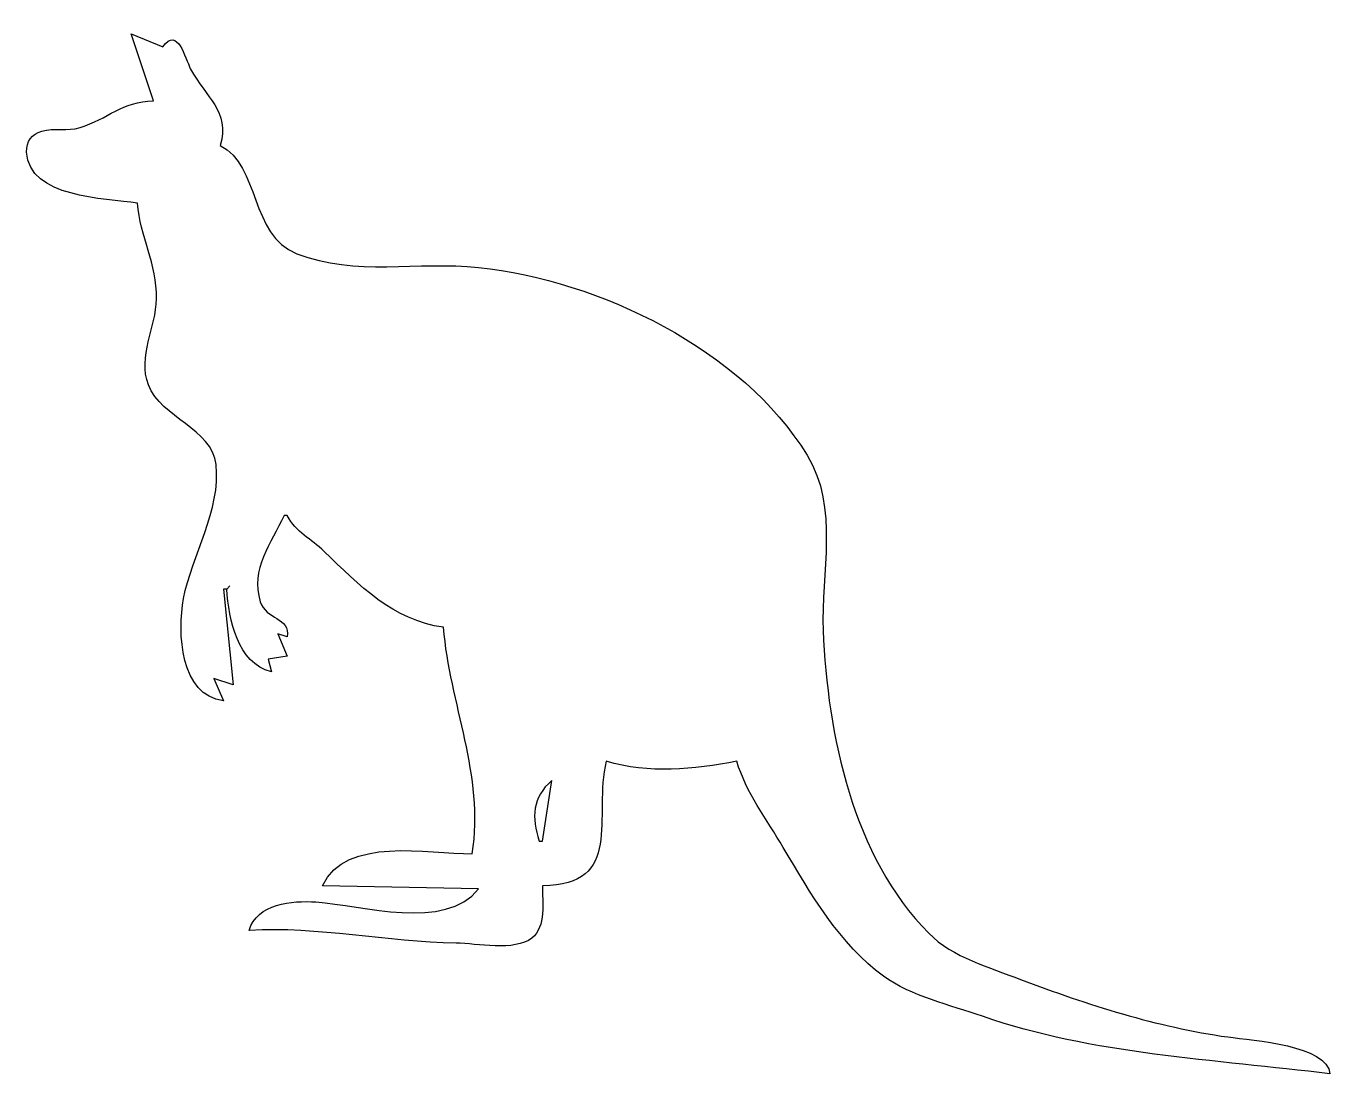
# Model space of a CAD drawing. Header units: centimetres. Extents: x -5.4 to 5.4, y -4.3 to 4.4.
import ezdxf

# ---------------------------------------------------------------- set-up
doc = ezdxf.new("R2010")
doc.units = ezdxf.units.CM
doc.header["$MEASUREMENT"] = 0
doc.layers.add('Layer 1', color=7, linetype='Continuous')

msp = doc.modelspace()

# ---------------------------------------------------------------- linework, layer by layer
at = {"layer": 'Layer 1'}
for points, knots in [([(-4.51115, 4.32594), (-4.51115, 4.32594), (-4.32594, 3.77031), (-4.32594, 3.77031), (-4.32594, 3.77031), (-4.58514, 3.76817), (-4.70483, 3.62032), (-4.93448, 3.54944), (-4.93448, 3.54944), (-5.03771, 3.51758), (-5.14864, 3.55012), (-5.25147, 3.52071), (-5.25147, 3.52071), (-5.33449, 3.49698), (-5.38225, 3.43382), (-5.37772, 3.34688), (-5.37772, 3.34688), (-5.35779, 2.96447), (-4.72952, 2.96371), (-4.45823, 2.92365), (-4.45823, 2.92365), (-4.43535, 2.64384), (-4.29601, 2.42101), (-4.29958, 2.1299), (-4.29958, 2.1299), (-4.30255, 1.88809), (-4.45815, 1.65431), (-4.36646, 1.41552), (-4.36646, 1.41552), (-4.25951, 1.13697), (-3.84108, 1.05738), (-3.80588, 0.75406), (-3.80588, 0.75406), (-3.76226, 0.3782), (-4.00814, -0.00034), (-4.07544, -0.35719), (-4.07544, -0.35719), (-4.12797, -0.63574), (-4.1027, -1.16377), (-3.74385, -1.20385), (-3.74385, -1.20385), (-3.74385, -1.20385), (-3.82323, -1.01865), (-3.82323, -1.01865), (-3.82323, -1.01865), (-3.82323, -1.01865), (-3.66448, -1.07156), (-3.66448, -1.07156), (-3.66448, -1.07156), (-3.66448, -1.07156), (-3.74385, -0.27781), (-3.74385, -0.27781), (-3.74385, -0.27781), (-3.74385, -0.27781), (-3.7174, -0.27781), (-3.7174, -0.27781), (-3.7174, -0.27781), (-3.69713, -0.53242), (-3.63078, -0.89128), (-3.34698, -0.96573), (-3.34698, -0.96573), (-3.34698, -0.96573), (-3.37344, -0.8599), (-3.37344, -0.8599), (-3.37344, -0.8599), (-3.37344, -0.8599), (-3.21469, -0.83344), (-3.21469, -0.83344), (-3.21469, -0.83344), (-3.21469, -0.83344), (-3.29406, -0.64823), (-3.29406, -0.64823), (-3.29406, -0.64823), (-3.29406, -0.64823), (-3.21469, -0.67469), (-3.21469, -0.67469), (-3.21469, -0.67469), (-3.18995, -0.51229), (-3.39291, -0.53147), (-3.43922, -0.38314), (-3.43922, -0.38314), (-3.52408, -0.11134), (-3.3483, 0.1012), (-3.24115, 0.33073), (-3.24115, 0.33073), (-3.24115, 0.33073), (-3.21469, 0.33073), (-3.21469, 0.33073), (-3.21469, 0.33073), (-3.14067, 0.18934), (-3.01863, 0.14039), (-2.90841, 0.03416), (-2.90841, 0.03416), (-2.61998, -0.24384), (-2.33643, -0.53872), (-1.91823, -0.59531), (-1.91823, -0.59531), (-1.86648, -1.2288), (-1.57596, -1.82137), (-1.6801, -2.47385), (-1.6801, -2.47385), (-2.05364, -2.47385), (-2.72269, -2.32447), (-2.92365, -2.73844), (-2.92365, -2.73844), (-2.92365, -2.73844), (-1.62719, -2.7649), (-1.62719, -2.7649), (-1.62719, -2.7649), (-1.90394, -3.11756), (-2.59128, -2.89933), (-2.97656, -2.87311), (-2.97656, -2.87311), (-3.17491, -2.85959), (-3.46683, -2.88809), (-3.53219, -3.10885), (-3.53219, -3.10885), (-2.95741, -3.07536), (-2.38879, -3.20794), (-1.8124, -3.21479), (-1.8124, -3.21479), (-1.64296, -3.2168), (-1.32855, -3.28673), (-1.18478, -3.17227), (-1.18478, -3.17227), (-1.065, -3.07695), (-1.09802, -2.8729), (-1.09802, -2.73844), (-1.09802, -2.73844), (-0.41701, -2.73656), (-0.67789, -2.16458), (-0.56885, -1.70656), (-0.56885, -1.70656), (-0.21325, -1.81266), (0.1555, -1.77371), (0.51594, -1.70656), (0.51594, -1.70656), (0.58912, -1.96064), (0.76692, -2.19459), (0.90085, -2.42094), (0.90085, -2.42094), (1.12257, -2.79564), (1.37173, -3.23025), (1.73302, -3.48888), (1.73302, -3.48888), (1.96615, -3.65575), (2.2855, -3.72787), (2.55323, -3.82148), (2.55323, -3.82148), (3.46332, -4.13972), (4.48717, -4.17941), (5.43719, -4.29948), (5.43719, -4.29948), (5.41853, -4.06008), (4.79933, -4.02267), (4.59052, -3.9932), (4.59052, -3.9932), (4.00293, -3.9103), (3.4227, -3.72573), (2.87073, -3.51557), (2.87073, -3.51557), (2.61242, -3.41723), (2.30799, -3.33378), (2.10796, -3.13256), (2.10796, -3.13256), (1.47669, -2.49756), (1.26918, -1.48529), (1.23134, -0.62177), (1.23134, -0.62177), (1.21063, -0.1483), (1.36768, 0.39513), (1.09818, 0.83344), (1.09818, 0.83344), (0.55957, 1.70947), (-0.62164, 2.28178), (-1.62719, 2.38989), (-1.62719, 2.38989), (-2.13196, 2.44415), (-2.64716, 2.31184), (-3.13531, 2.50346), (-3.13531, 2.50346), (-3.5292, 2.65807), (-3.43793, 3.23276), (-3.77031, 3.3999), (-3.77031, 3.3999), (-3.68937, 3.69091), (-3.89016, 3.79552), (-4.01664, 4.0349), (-4.01664, 4.0349), (-4.06625, 4.12878), (-4.12328, 4.39123), (-4.24656, 4.2201), (-4.24656, 4.2201), (-4.24656, 4.2201), (-4.51115, 4.32594), (-4.51115, 4.32594), (-4.51115, 4.32594), (-4.51115, 4.32594), (-4.51115, 4.32594), (-4.51115, 4.32594)], [0, 0, 0, 0, 0.01960784, 0.01960784, 0.01960784, 0.01960784, 0.03921569, 0.03921569, 0.03921569, 0.03921569, 0.05882353, 0.05882353, 0.05882353, 0.05882353, 0.07843137, 0.07843137, 0.07843137, 0.07843137, 0.09803922, 0.09803922, 0.09803922, 0.09803922, 0.11764706, 0.11764706, 0.11764706, 0.11764706, 0.1372549, 0.1372549, 0.1372549, 0.1372549, 0.15686275, 0.15686275, 0.15686275, 0.15686275, 0.17647059, 0.17647059, 0.17647059, 0.17647059, 0.19607843, 0.19607843, 0.19607843, 0.19607843, 0.21568627, 0.21568627, 0.21568627, 0.21568627, 0.23529412, 0.23529412, 0.23529412, 0.23529412, 0.25490196, 0.25490196, 0.25490196, 0.25490196, 0.2745098, 0.2745098, 0.2745098, 0.2745098, 0.29411765, 0.29411765, 0.29411765, 0.29411765, 0.31372549, 0.31372549, 0.31372549, 0.31372549, 0.33333333, 0.33333333, 0.33333333, 0.33333333, 0.35294118, 0.35294118, 0.35294118, 0.35294118, 0.37254902, 0.37254902, 0.37254902, 0.37254902, 0.39215686, 0.39215686, 0.39215686, 0.39215686, 0.41176471, 0.41176471, 0.41176471, 0.41176471, 0.43137255, 0.43137255, 0.43137255, 0.43137255, 0.45098039, 0.45098039, 0.45098039, 0.45098039, 0.47058824, 0.47058824, 0.47058824, 0.47058824, 0.49019608, 0.49019608, 0.49019608, 0.49019608, 0.50980392, 0.50980392, 0.50980392, 0.50980392, 0.52941176, 0.52941176, 0.52941176, 0.52941176, 0.54901961, 0.54901961, 0.54901961, 0.54901961, 0.56862745, 0.56862745, 0.56862745, 0.56862745, 0.58823529, 0.58823529, 0.58823529, 0.58823529, 0.60784314, 0.60784314, 0.60784314, 0.60784314, 0.62745098, 0.62745098, 0.62745098, 0.62745098, 0.64705882, 0.64705882, 0.64705882, 0.64705882, 0.66666667, 0.66666667, 0.66666667, 0.66666667, 0.68627451, 0.68627451, 0.68627451, 0.68627451, 0.70588235, 0.70588235, 0.70588235, 0.70588235, 0.7254902, 0.7254902, 0.7254902, 0.7254902, 0.74509804, 0.74509804, 0.74509804, 0.74509804, 0.76470588, 0.76470588, 0.76470588, 0.76470588, 0.78431373, 0.78431373, 0.78431373, 0.78431373, 0.80392157, 0.80392157, 0.80392157, 0.80392157, 0.82352941, 0.82352941, 0.82352941, 0.82352941, 0.84313725, 0.84313725, 0.84313725, 0.84313725, 0.8627451, 0.8627451, 0.8627451, 0.8627451, 0.88235294, 0.88235294, 0.88235294, 0.88235294, 0.90196078, 0.90196078, 0.90196078, 0.90196078, 0.92156863, 0.92156863, 0.92156863, 0.92156863, 0.94117647, 0.94117647, 0.94117647, 0.94117647, 0.96078431, 0.96078431, 0.96078431, 0.96078431, 1, 1, 1, 1]), ([(-3.69094, -0.25135), (-3.69094, -0.25135), (-3.7174, -0.27781), (-3.7174, -0.27781), (-3.7174, -0.27781), (-3.7174, -0.27781), (-3.69094, -0.25135), (-3.69094, -0.25135), (-3.69094, -0.25135), (-3.69094, -0.25135), (-3.69094, -0.25135), (-3.69094, -0.25135)], [0, 0, 0, 0, 0.25, 0.25, 0.25, 0.25, 0.5, 0.5, 0.5, 0.5, 1, 1, 1, 1]), ([(-1.01865, -1.86531), (-1.01865, -1.86531), (-1.09802, -2.36802), (-1.09802, -2.36802), (-1.09802, -2.36802), (-1.09802, -2.36802), (-1.12448, -2.36802), (-1.12448, -2.36802), (-1.12448, -2.36802), (-1.18655, -2.1722), (-1.18486, -2.00782), (-1.01865, -1.86531)], [0, 0, 0, 0, 0.25, 0.25, 0.25, 0.25, 0.5, 0.5, 0.5, 0.5, 1, 1, 1, 1])]:
    msp.add_open_spline(points, degree=3, knots=knots, dxfattribs=at)

doc.saveas('drawing.dxf')
